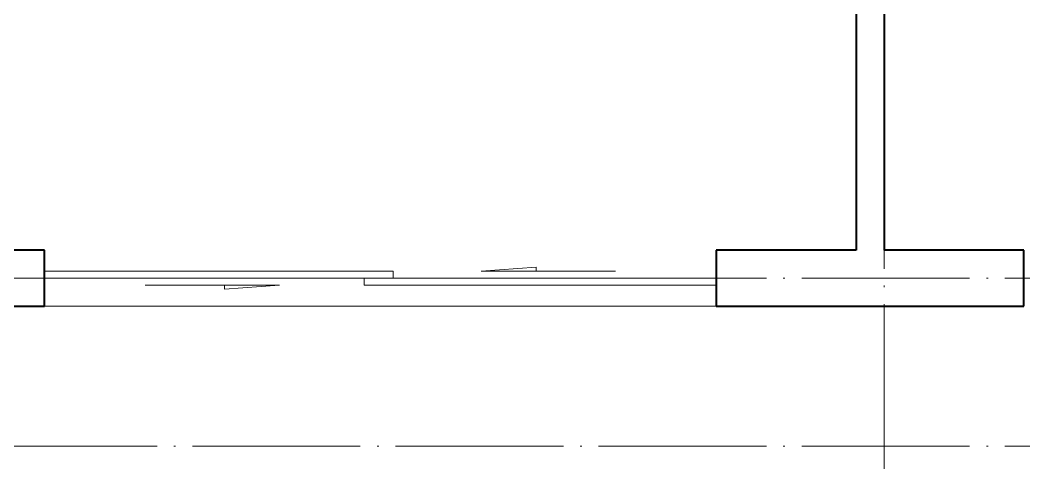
# Model space of a CAD drawing. Extents: x 27938 to 650306, y -92720 to 1524912.
# Drawn here: x 289829 to 293417, y 519881 to 521463 of the extents above; entities that cross this region are included whole.
import ezdxf

# ---------------------------------------------------------------- set-up
doc = ezdxf.new("R2010")
doc.units = 0
doc.header["$LTSCALE"] = 1000
doc.header["$MEASUREMENT"] = 0
doc.linetypes.add('DOTE', pattern=[2.42, 2, -0.2, 0.02, -0.2])
for name, color, linetype, lineweight in [('DOTE', 19, 'DOTE', 9), ('WALL', 9, 'Continuous', 40), ('WINDOW', 8, 'Continuous', 15)]:
    doc.layers.add(name, color=color, linetype=linetype, lineweight=lineweight)

# ---------------------------------------------------------------- blocks, each defined once
blk = doc.blocks.new('FGDGDRGSDGDG')
at = {"layer": 'DOTE', "linetype": 'DOTE', "ltscale": 0.3}
for p, q in [((510982.5, 529998.5), (510982.5, 513948.5)), ((488182.5, 517748.5), (546982.5, 517748.5)), ((488182.5, 517148.5), (546982.5, 517148.5))]:
    blk.add_line(p, q, dxfattribs=at)
blk = doc.blocks.new('$DorLib2D$00000131')
at = {"color": 0, "linetype": 'Continuous'}
for p, q in [((0.15, 0.125), (0.2319, 0.1973)), ((0.2319, 0.1973), (0.2319, 0.125)), ((-0.5, 0.125), (-0.5, 0)), ((0.0192, 0.125), (-0.5, 0.125)), ((0.0192, 0), (0.0192, 0.125)), ((0.35, 0.125), (0.15, 0.125)), ((-0.5, 0), (0.0192, 0)), ((-0.024, 0), (0.5, 0)), ((-0.024, -0.125), (-0.024, 0)), ((0.5, 0), (0.5, -0.125)), ((-0.35, -0.125), (-0.15, -0.125)), ((-0.2319, -0.1973), (-0.2319, -0.125)), ((-0.15, -0.125), (-0.2319, -0.1973)), ((0.5, -0.125), (-0.024, -0.125))]:
    blk.add_line(p, q, dxfattribs=at)

msp = doc.modelspace()

# ---------------------------------------------------------------- linework, layer by layer
at = {"layer": 'WALL', "color": 8}
for p, q in [((292816.6, 523940.4), (292816.6, 520640.4)), ((292916.6, 523840.4), (292916.6, 520640.4)), ((289916.6, 520640.4), (289116.6, 520640.4)), ((289916.6, 520440.4), (289916.6, 520640.4)), ((292816.6, 520640.4), (292316.6, 520640.4)), ((292316.6, 520640.4), (292316.6, 520440.4)), ((293416.6, 520640.4), (292916.6, 520640.4)), ((293416.6, 520440.4), (293416.6, 520640.4)), ((289116.6, 520440.4), (289916.6, 520440.4)), ((292316.6, 520440.4), (292916.6, 520440.4)), ((292916.6, 520440.4), (293416.6, 520440.4))]:
    msp.add_line(p, q, dxfattribs=at)
at = {"layer": 'WINDOW'}
msp.add_line((289916.6, 520440.4), (292316.6, 520440.4), dxfattribs=at)

# ---------------------------------------------------------------- block references
msp.add_blockref('FGDGDRGSDGDG', (-218065.9, 2792))
at = {"layer": 'WINDOW', "xscale": 2400, "yscale": 200, "zscale": 2400}
msp.add_blockref('$DorLib2D$00000131', (291116.6, 520540.4), dxfattribs=at)

doc.saveas('drawing.dxf')
